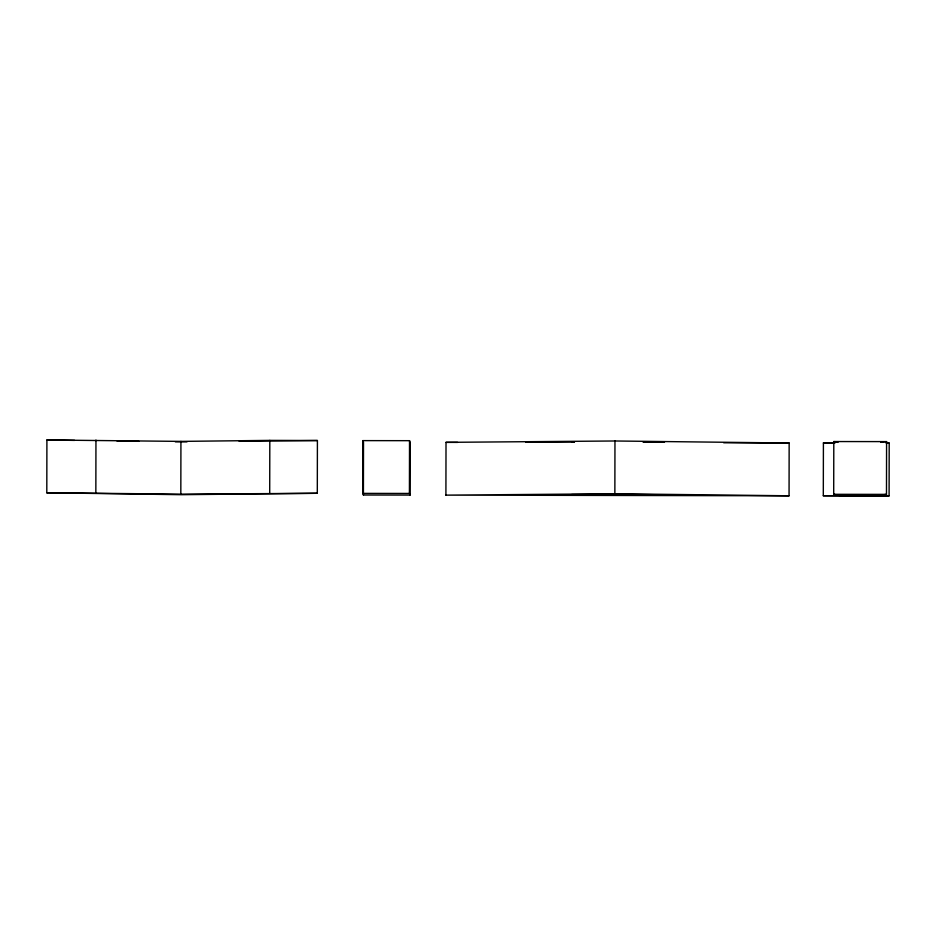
<?xml version="1.0" encoding="UTF-8"?>
<svg xmlns="http://www.w3.org/2000/svg" width="936" height="936" viewBox="0 0 936 936"><rect width="100%" height="100%" fill="white"/><g stroke="black" fill="none" stroke-linecap="round" stroke-linejoin="round"><path stroke-width="1.4" d="M46.8 492.757L46.905 439.99L180.929 441.394L269.814 440.388L317.409 440.517L317.304 493.284L181.093 494.699L46.8 492.757L180.823 494.161L317.304 493.284M95.846 492.827L95.952 440.06M180.823 494.161L180.929 441.394M269.708 493.167L269.814 440.388M362.735 493.389L362.84 440.622L409.523 440.68L410.19 442.307L410.097 495.074L363.414 495.015L362.735 493.389L409.418 493.447L410.097 495.074M363.414 495.015L363.507 442.248L362.84 440.622M409.418 493.447L409.523 440.68M445.91 495.132L446.016 442.354L614.964 440.985L789.153 443.02L789.06 495.787L445.91 495.132L614.858 493.763L789.06 495.787M614.858 493.763L614.964 440.985M886.322 443.056L889.2 443.079L889.095 495.846L823.306 495.729L823.411 442.95L834.772 442.904M833.695 494.313L833.8 441.546L886.579 441.605L886.486 494.372L877.792 495.483L839.323 495.436L833.695 494.313L886.486 494.372M880.799 442.342L886.579 441.605M186.989 441.862L175.348 441.839M239.16 441.324L317.409 440.517M525.868 442.26L573.99 442.084M886.31 443.091L889.2 443.079M823.306 495.729L889.095 495.846M789.153 443.02L723.692 442.775M643.032 442.003L663.448 442.038L643.383 441.804M644.05 442.225L664.49 442.26M446.016 442.354L457.61 442.4M823.411 442.95L834.725 443.056M46.905 439.99L74.634 440.388M116.965 440.996L138.856 441.312M833.8 441.546L838.024 442.389M574.447 441.839L571.568 441.862L574.493 441.862M617.491 494.255L571.475 494.629L663.343 494.805L617.491 494.255"/></g></svg>
